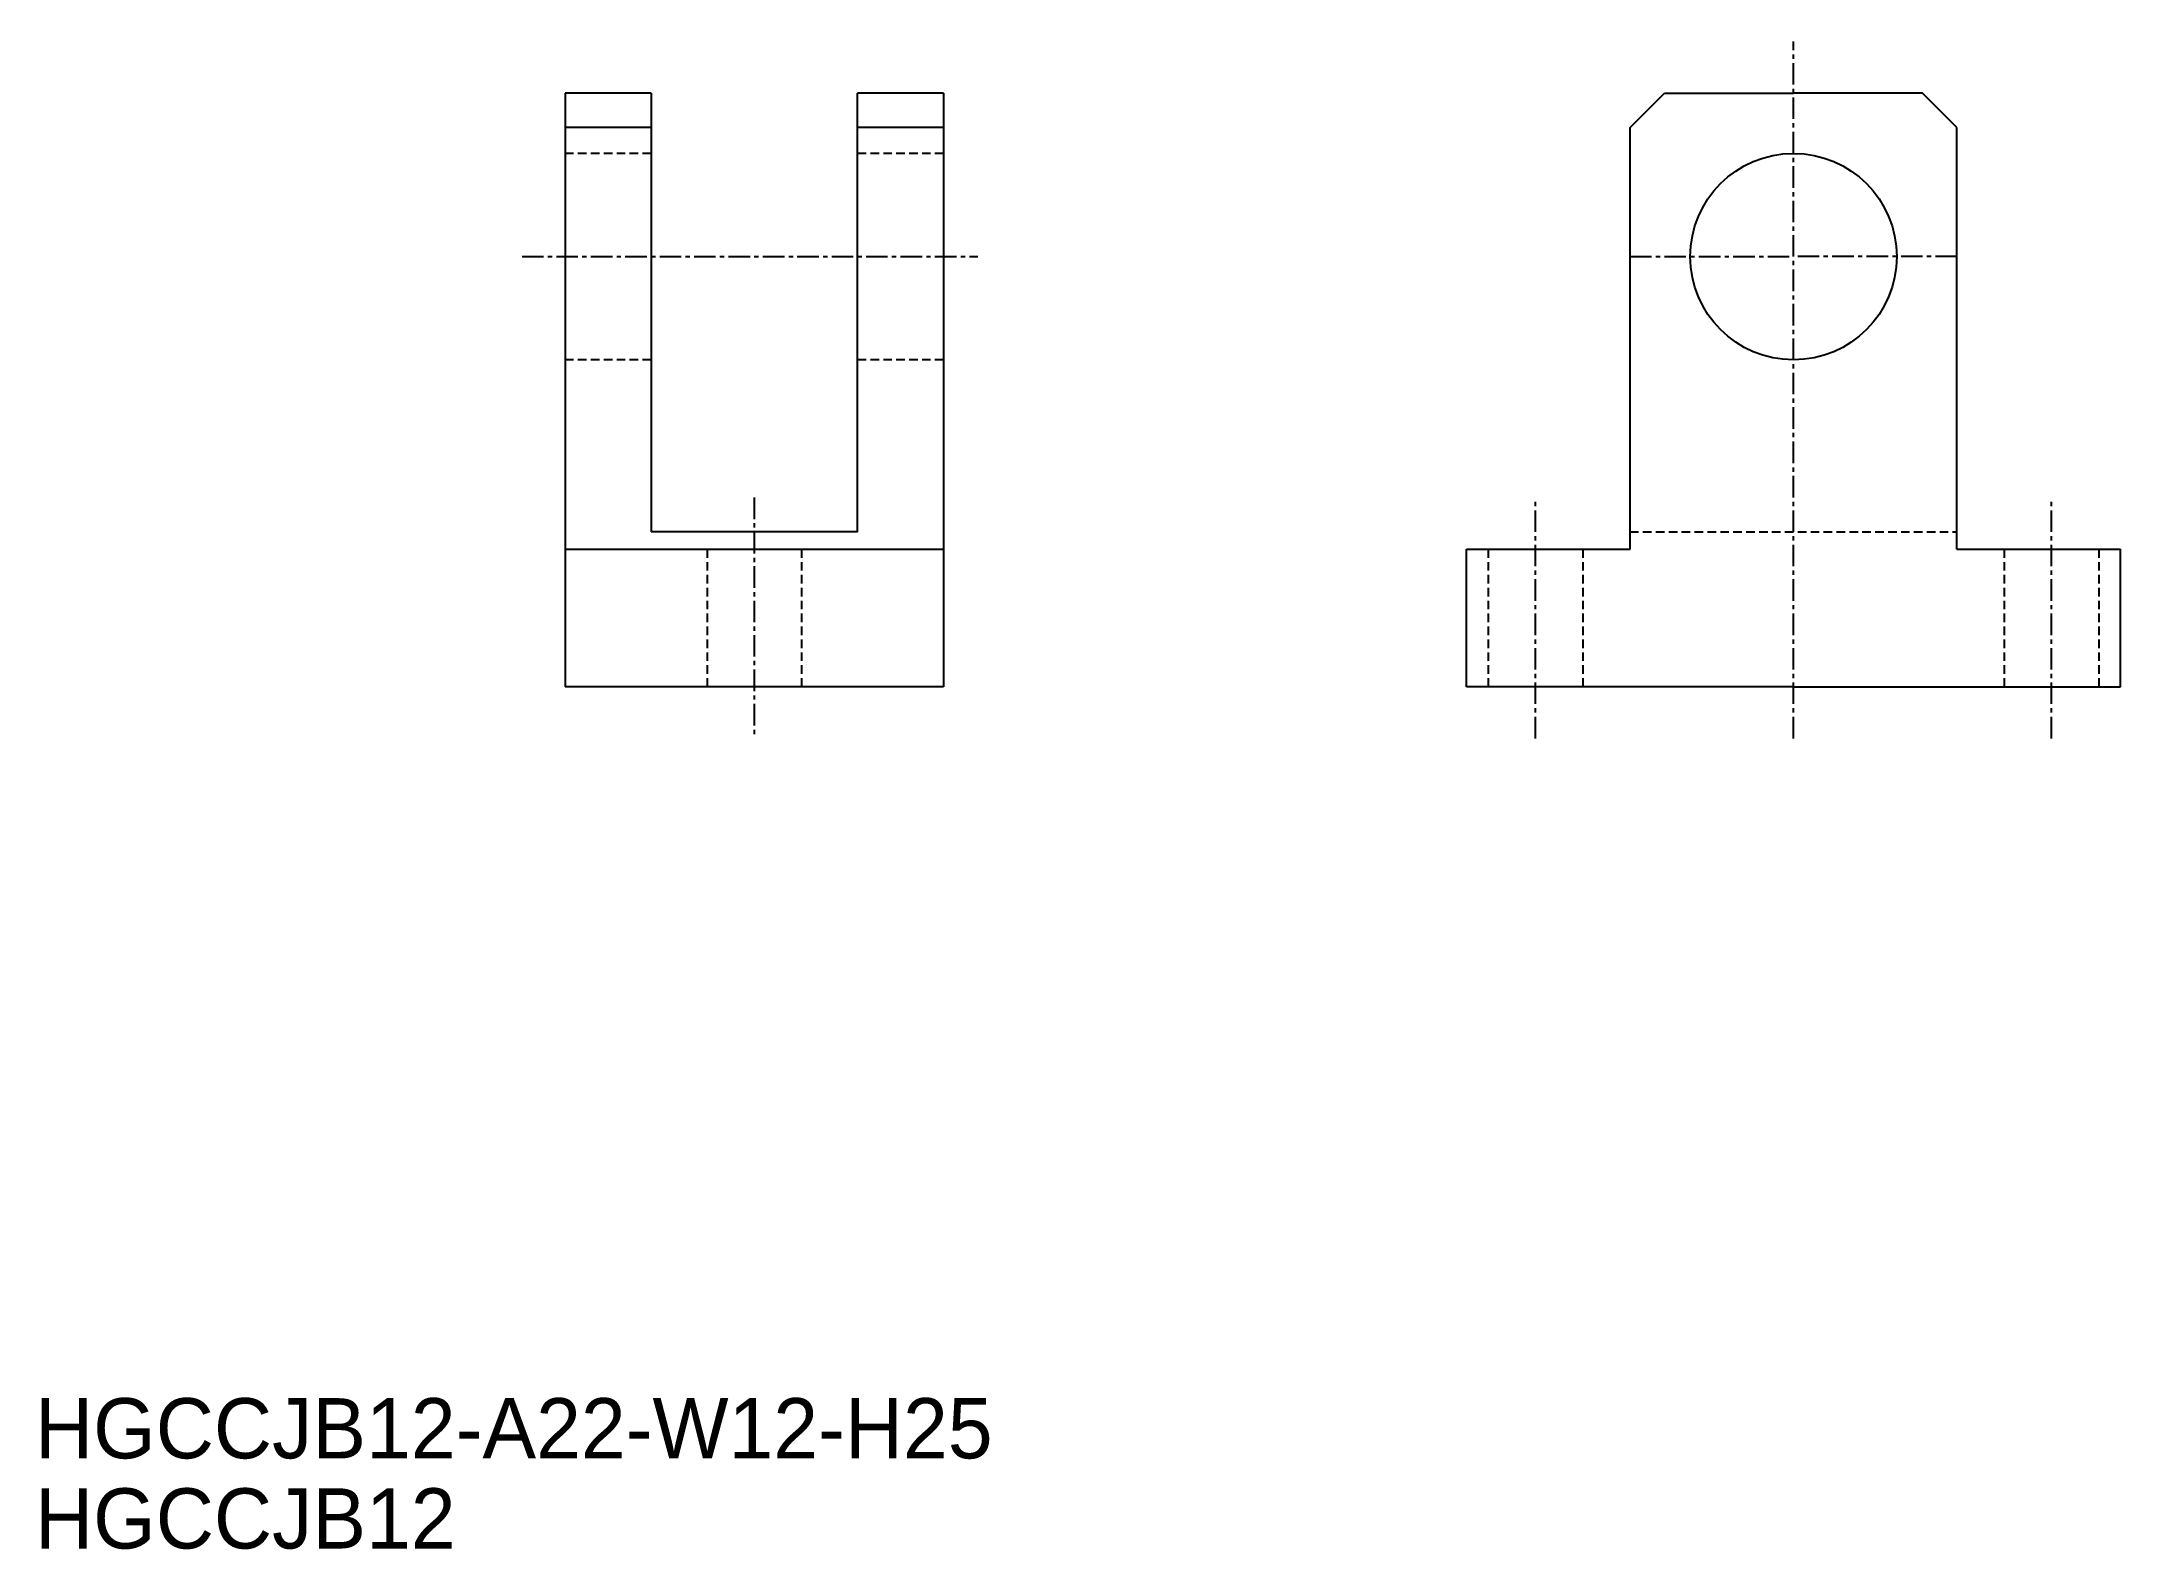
# Model space of a CAD drawing. Extents: x -5 to 116, y -16 to 72.
import ezdxf

# ---------------------------------------------------------------- set-up
doc = ezdxf.new("R2010")
doc.units = 0
doc.linetypes.add('CENTER', pattern=[2, 1.25, -0.25, 0.25, -0.25])
doc.linetypes.add('DASHED', pattern=[0.75, 0.5, -0.25])
doc.layers.get('0').update_dxf_attribs({"linetype": 'CONTINUOUS'})
doc.layers.add('CENTER', color=1, linetype='CENTER')

msp = doc.modelspace()

# ---------------------------------------------------------------- linework, layer by layer
at = {"color": 7, "linetype": 'CONTINUOUS'}
for p, q in [((25.82, 68.83), (25.82, 34.33)), ((30.82, 68.83), (25.82, 68.83)), ((30.82, 68.83), (30.82, 43.33)), ((42.82, 43.33), (42.82, 68.83)), ((47.82, 68.83), (42.82, 68.83)), ((47.82, 68.83), (47.82, 34.33)), ((87.72, 66.83), (89.72, 68.83)), ((89.72, 68.83), (97.22, 68.83)), ((104.72, 68.83), (97.22, 68.83)), ((106.72, 66.83), (104.72, 68.83)), ((30.82, 66.83), (25.82, 66.83)), ((47.82, 66.83), (42.82, 66.83)), ((87.72, 42.33), (87.72, 66.83)), ((106.72, 42.33), (106.72, 66.83)), ((25.82, 42.33), (47.82, 42.33)), ((42.82, 43.33), (30.82, 43.33)), ((78.22, 42.33), (87.72, 42.33)), ((78.22, 34.33), (78.22, 42.33)), ((106.72, 42.33), (116.22, 42.33)), ((116.22, 34.33), (116.22, 42.33)), ((47.82, 34.33), (25.82, 34.33)), ((97.22, 34.33), (78.22, 34.33)), ((97.22, 34.33), (116.22, 34.33))]:
    msp.add_line(p, q, dxfattribs=at)
at = {"color": 3, "linetype": 'DASHED'}
for p, q in [((30.82, 65.33), (25.82, 65.33)), ((47.82, 65.33), (42.82, 65.33)), ((30.82, 53.33), (25.82, 53.33)), ((47.82, 53.33), (42.82, 53.33)), ((34.07, 42.33), (34.07, 34.33)), ((39.57, 42.33), (39.57, 34.33)), ((79.47, 42.33), (79.47, 34.33)), ((84.97, 42.33), (84.97, 34.33)), ((87.72, 43.33), (106.72, 43.33)), ((109.47, 42.33), (109.47, 34.33)), ((114.97, 42.33), (114.97, 34.33))]:
    msp.add_line(p, q, dxfattribs=at)
at = {"color": 7, "linetype": 'CONTINUOUS'}
msp.add_circle((97.22, 59.33), 6, dxfattribs=at)
at = {"layer": 'CENTER', "color": 1, "linetype": 'CENTER'}
for p, q in [((97.22, 31.33), (97.22, 71.83)), ((23.32, 59.33), (49.82, 59.33)), ((87.72, 59.33), (97.22, 59.33)), ((106.72, 59.33), (97.22, 59.33)), ((36.82, 45.33), (36.82, 31.33)), ((82.22, 31.33), (82.22, 45.33)), ((112.22, 31.33), (112.22, 45.33))]:
    msp.add_line(p, q, dxfattribs=at)

# ---------------------------------------------------------------- texts
at = {"color": 7, "linetype": 'CONTINUOUS'}
for s, p in [('HGCCJB12-A22-W12-H25', (-4.99, -10.52)), ('HGCCJB12', (-4.99, -15.76))]:
    msp.add_text(s, height=3.5, dxfattribs=at).set_placement(p)

doc.saveas('drawing.dxf')
